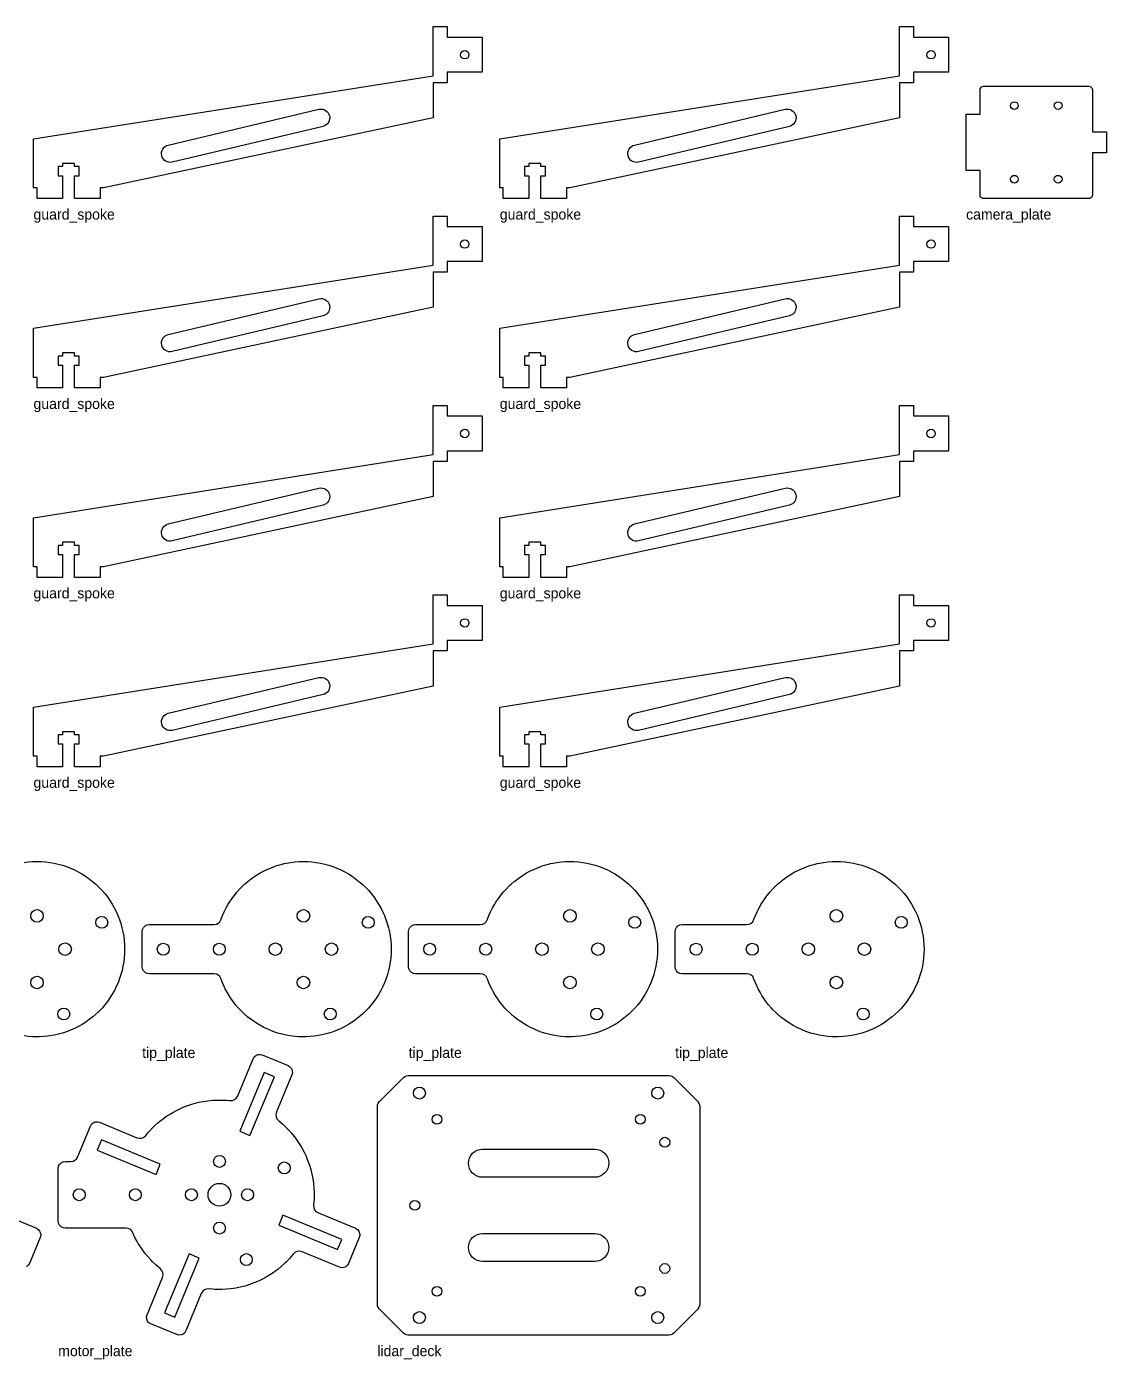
# Model space of a CAD drawing. Header units: millimetres. Extents: x 0 to 572, y -7 to 373.
# Drawn here: x 264 to 572, y -6.9 to 373 of the extents above; entities that cross this region are included whole.
import ezdxf

# ---------------------------------------------------------------- set-up
doc = ezdxf.new("R2010")
doc.units = ezdxf.units.MM
for name, color, linetype in [('CUT_INNER', 5, 'Continuous'), ('CUT_OUTER', 1, 'Continuous'), ('NOTES', 7, 'Continuous')]:
    doc.layers.add(name, color=color, linetype=linetype)

msp = doc.modelspace()

# ---------------------------------------------------------------- linework, layer by layer
at = {"layer": 'CUT_INNER'}
for points in [[(347.42, 349.47), (347.91, 349.53), (348.4, 349.5), (348.87, 349.38), (349.31, 349.16), (349.7, 348.87), (350.03, 348.5), (350.27, 348.08), (350.43, 347.61), (350.5, 347.13), (350.47, 346.64), (350.34, 346.16), (350.13, 345.72), (349.83, 345.33), (349.46, 345.01), (349.04, 344.76), (348.58, 344.6), (305.58, 334.4), (305.09, 334.34), (304.6, 334.37), (304.13, 334.49), (303.69, 334.71), (303.3, 335), (302.97, 335.37), (302.73, 335.8), (302.57, 336.26), (302.5, 336.74), (302.53, 337.23), (302.66, 337.71), (302.87, 338.15), (303.17, 338.54), (303.54, 338.86), (303.96, 339.11), (304.42, 339.27)], [(480.42, 349.47), (480.91, 349.53), (481.4, 349.5), (481.87, 349.38), (482.31, 349.16), (482.7, 348.87), (483.03, 348.5), (483.27, 348.08), (483.43, 347.61), (483.5, 347.13), (483.47, 346.64), (483.34, 346.16), (483.13, 345.72), (482.83, 345.33), (482.46, 345.01), (482.04, 344.76), (481.58, 344.6), (438.58, 334.4), (438.09, 334.34), (437.6, 334.37), (437.13, 334.49), (436.69, 334.71), (436.3, 335), (435.97, 335.37), (435.73, 335.8), (435.57, 336.26), (435.5, 336.74), (435.53, 337.23), (435.66, 337.71), (435.87, 338.15), (436.17, 338.54), (436.54, 338.86), (436.96, 339.11), (437.42, 339.27)], [(347.42, 295.47), (347.91, 295.53), (348.4, 295.5), (348.87, 295.38), (349.31, 295.16), (349.7, 294.87), (350.03, 294.5), (350.27, 294.08), (350.43, 293.61), (350.5, 293.13), (350.47, 292.64), (350.34, 292.16), (350.13, 291.72), (349.83, 291.33), (349.46, 291.01), (349.04, 290.76), (348.58, 290.6), (305.58, 280.4), (305.09, 280.34), (304.6, 280.37), (304.13, 280.49), (303.69, 280.71), (303.3, 281), (302.97, 281.37), (302.73, 281.8), (302.57, 282.26), (302.5, 282.74), (302.53, 283.23), (302.66, 283.71), (302.87, 284.15), (303.17, 284.54), (303.54, 284.86), (303.96, 285.11), (304.42, 285.27)], [(480.42, 295.47), (480.91, 295.53), (481.4, 295.5), (481.87, 295.38), (482.31, 295.16), (482.7, 294.87), (483.03, 294.5), (483.27, 294.08), (483.43, 293.61), (483.5, 293.13), (483.47, 292.64), (483.34, 292.16), (483.13, 291.72), (482.83, 291.33), (482.46, 291.01), (482.04, 290.76), (481.58, 290.6), (438.58, 280.4), (438.09, 280.34), (437.6, 280.37), (437.13, 280.49), (436.69, 280.71), (436.3, 281), (435.97, 281.37), (435.73, 281.8), (435.57, 282.26), (435.5, 282.74), (435.53, 283.23), (435.66, 283.71), (435.87, 284.15), (436.17, 284.54), (436.54, 284.86), (436.96, 285.11), (437.42, 285.27)], [(347.42, 241.47), (347.91, 241.53), (348.4, 241.5), (348.87, 241.38), (349.31, 241.16), (349.7, 240.87), (350.03, 240.5), (350.27, 240.08), (350.43, 239.61), (350.5, 239.13), (350.47, 238.64), (350.34, 238.16), (350.13, 237.72), (349.83, 237.33), (349.46, 237.01), (349.04, 236.76), (348.58, 236.6), (305.58, 226.4), (305.09, 226.34), (304.6, 226.37), (304.13, 226.49), (303.69, 226.71), (303.3, 227), (302.97, 227.37), (302.73, 227.8), (302.57, 228.26), (302.5, 228.74), (302.53, 229.23), (302.66, 229.71), (302.87, 230.15), (303.17, 230.54), (303.54, 230.86), (303.96, 231.11), (304.42, 231.27)], [(480.42, 241.47), (480.91, 241.53), (481.4, 241.5), (481.87, 241.38), (482.31, 241.16), (482.7, 240.87), (483.03, 240.5), (483.27, 240.08), (483.43, 239.61), (483.5, 239.13), (483.47, 238.64), (483.34, 238.16), (483.13, 237.72), (482.83, 237.33), (482.46, 237.01), (482.04, 236.76), (481.58, 236.6), (438.58, 226.4), (438.09, 226.34), (437.6, 226.37), (437.13, 226.49), (436.69, 226.71), (436.3, 227), (435.97, 227.37), (435.73, 227.8), (435.57, 228.26), (435.5, 228.74), (435.53, 229.23), (435.66, 229.71), (435.87, 230.15), (436.17, 230.54), (436.54, 230.86), (436.96, 231.11), (437.42, 231.27)], [(347.42, 187.47), (347.91, 187.53), (348.4, 187.5), (348.87, 187.38), (349.31, 187.16), (349.7, 186.87), (350.03, 186.5), (350.27, 186.08), (350.43, 185.61), (350.5, 185.13), (350.47, 184.64), (350.34, 184.16), (350.13, 183.72), (349.83, 183.33), (349.46, 183.01), (349.04, 182.76), (348.58, 182.6), (305.58, 172.4), (305.09, 172.34), (304.6, 172.37), (304.13, 172.49), (303.69, 172.71), (303.3, 173), (302.97, 173.37), (302.73, 173.8), (302.57, 174.26), (302.5, 174.74), (302.53, 175.23), (302.66, 175.71), (302.87, 176.15), (303.17, 176.54), (303.54, 176.86), (303.96, 177.11), (304.42, 177.27)], [(480.42, 187.47), (480.91, 187.53), (481.4, 187.5), (481.87, 187.38), (482.31, 187.16), (482.7, 186.87), (483.03, 186.5), (483.27, 186.08), (483.43, 185.61), (483.5, 185.13), (483.47, 184.64), (483.34, 184.16), (483.13, 183.72), (482.83, 183.33), (482.46, 183.01), (482.04, 182.76), (481.58, 182.6), (438.58, 172.4), (438.09, 172.34), (437.6, 172.37), (437.13, 172.49), (436.69, 172.71), (436.3, 173), (435.97, 173.37), (435.73, 173.8), (435.57, 174.26), (435.5, 174.74), (435.53, 175.23), (435.66, 175.71), (435.87, 176.15), (436.17, 176.54), (436.54, 176.86), (436.96, 177.11), (437.42, 177.27)], [(334.7, 73.67), (331.79, 74.87), (324.84, 58.1), (327.75, 56.9)], [(285.4, 55.66), (284.2, 52.75), (300.97, 45.8), (302.17, 48.72)], [(426.07, 53), (426.85, 52.92), (427.6, 52.7), (428.29, 52.33), (428.9, 51.83), (429.4, 51.22), (429.77, 50.53), (429.99, 49.78), (430.07, 49), (429.99, 48.22), (429.77, 47.47), (429.4, 46.78), (428.9, 46.17), (428.29, 45.67), (427.6, 45.3), (426.85, 45.08), (426.07, 45), (394.07, 45), (393.29, 45.08), (392.54, 45.3), (391.85, 45.67), (391.24, 46.17), (390.75, 46.78), (390.38, 47.47), (390.15, 48.22), (390.07, 49), (390.15, 49.78), (390.38, 50.53), (390.75, 51.22), (391.24, 51.83), (391.85, 52.33), (392.54, 52.7), (393.29, 52.92), (394.07, 53)], [(352.7, 24.37), (353.91, 27.28), (337.14, 34.23), (335.94, 31.32)], [(426.07, 29), (426.85, 28.92), (427.6, 28.7), (428.29, 28.33), (428.9, 27.83), (429.4, 27.22), (429.77, 26.53), (429.99, 25.78), (430.07, 25), (429.99, 24.22), (429.77, 23.47), (429.4, 22.78), (428.9, 22.17), (428.29, 21.67), (427.6, 21.3), (426.85, 21.08), (426.07, 21), (394.07, 21), (393.29, 21.08), (392.54, 21.3), (391.85, 21.67), (391.24, 22.17), (390.75, 22.78), (390.38, 23.47), (390.15, 24.22), (390.07, 25), (390.15, 25.78), (390.38, 26.53), (390.75, 27.22), (391.24, 27.83), (391.85, 28.33), (392.54, 28.7), (393.29, 28.92), (394.07, 29)], [(303.41, 6.37), (306.32, 5.16), (313.27, 21.93), (310.36, 23.14)]]:
    msp.add_lwpolyline(points, close=True, dxfattribs=at)
for centre, radius in [((389, 365.04), 1.2), ((522, 365.04), 1.2), ((545.75, 350.54), 1.1), ((558.25, 350.54), 1.1), ((545.75, 329.54), 1.1), ((558.25, 329.54), 1.1), ((389, 311.04), 1.2), ((522, 311.04), 1.2), ((389, 257.04), 1.2), ((522, 257.04), 1.2), ((389, 203.04), 1.2), ((522, 203.04), 1.2), ((267, 119.53), 1.8), ((285.48, 117.68), 1.7), ((343, 119.53), 1.8), ((361.48, 117.68), 1.7), ((419, 119.53), 1.8), ((437.48, 117.68), 1.7), ((495, 119.53), 1.8), ((513.48, 117.68), 1.7), ((275, 110.03), 1.8), ((303, 110.03), 1.7), ((319, 110.03), 1.7), ((335, 110.03), 1.8), ((351, 110.03), 1.8), ((379, 110.03), 1.7), ((395, 110.03), 1.7), ((411, 110.03), 1.8), ((427, 110.03), 1.8), ((455, 110.03), 1.7), ((471, 110.03), 1.7), ((487, 110.03), 1.8), ((503, 110.03), 1.8), ((267, 100.53), 1.8), ((343, 100.53), 1.8), ((419, 100.53), 1.8), ((495, 100.53), 1.8), ((274.65, 91.55), 1.7), ((350.65, 91.55), 1.7), ((426.65, 91.55), 1.7), ((502.65, 91.55), 1.7), ((376.07, 69), 1.7), ((444.07, 69), 1.7), ((381.07, 61.5), 1.4), ((439.07, 61.5), 1.4), ((446.07, 55), 1.4), ((319.05, 49.52), 1.7), ((337.53, 47.67), 1.7), ((319.05, 40.02), 3.25), ((279.05, 40.02), 1.7), ((295.05, 40.02), 1.7), ((311.05, 40.02), 1.7), ((327.05, 40.02), 1.7), ((374.77, 37), 1.4), ((319.05, 30.52), 1.7), ((326.71, 21.54), 1.7), ((446.07, 19), 1.4), ((381.07, 12.5), 1.4), ((439.07, 12.5), 1.4), ((376.07, 5), 1.7), ((444.07, 5), 1.7)]:
    msp.add_circle(centre, radius, dxfattribs=at)
at = {"layer": 'CUT_OUTER'}
for points in [[(277.7, 324.04), (277.7, 330.54), (279, 330.54), (279, 333.14), (277.7, 333.14), (277.7, 334.04), (274.3, 334.04), (274.3, 333.14), (273, 333.14), (273, 330.54), (274.3, 330.54), (274.3, 324.04), (267, 324.04), (267, 327.04), (266, 327.04), (266, 341.04), (380, 359.04), (380, 373.04), (384, 373.04), (384, 370.04), (394, 370.04), (394, 360.04), (384, 360.04), (384, 357.04), (380, 357.04), (380, 347.04), (286, 327.04), (285, 327.04), (285, 324.04)], [(410.7, 324.04), (410.7, 330.54), (412, 330.54), (412, 333.14), (410.7, 333.14), (410.7, 334.04), (407.3, 334.04), (407.3, 333.14), (406, 333.14), (406, 330.54), (407.3, 330.54), (407.3, 324.04), (400, 324.04), (400, 327.04), (399, 327.04), (399, 341.04), (513, 359.04), (513, 373.04), (517, 373.04), (517, 370.04), (527, 370.04), (527, 360.04), (517, 360.04), (517, 357.04), (513, 357.04), (513, 347.04), (419, 327.04), (418, 327.04), (418, 324.04)], [(572, 343.04), (572, 337.04), (568, 337.04), (568, 325.04), (567.95, 324.73), (567.81, 324.45), (567.59, 324.23), (567.31, 324.08), (567, 324.04), (537, 324.04), (536.69, 324.08), (536.41, 324.23), (536.19, 324.45), (536.05, 324.73), (536, 325.04), (536, 332.04), (532, 332.04), (532, 348.04), (536, 348.04), (536, 355.04), (536.05, 355.34), (536.19, 355.62), (536.41, 355.84), (536.69, 355.99), (537, 356.04), (567, 356.04), (567.31, 355.99), (567.59, 355.84), (567.81, 355.62), (567.95, 355.34), (568, 355.04), (568, 343.04)], [(277.7, 270.04), (277.7, 276.54), (279, 276.54), (279, 279.14), (277.7, 279.14), (277.7, 280.04), (274.3, 280.04), (274.3, 279.14), (273, 279.14), (273, 276.54), (274.3, 276.54), (274.3, 270.04), (267, 270.04), (267, 273.04), (266, 273.04), (266, 287.04), (380, 305.04), (380, 319.04), (384, 319.04), (384, 316.04), (394, 316.04), (394, 306.04), (384, 306.04), (384, 303.04), (380, 303.04), (380, 293.04), (286, 273.04), (285, 273.04), (285, 270.04)], [(410.7, 270.04), (410.7, 276.54), (412, 276.54), (412, 279.14), (410.7, 279.14), (410.7, 280.04), (407.3, 280.04), (407.3, 279.14), (406, 279.14), (406, 276.54), (407.3, 276.54), (407.3, 270.04), (400, 270.04), (400, 273.04), (399, 273.04), (399, 287.04), (513, 305.04), (513, 319.04), (517, 319.04), (517, 316.04), (527, 316.04), (527, 306.04), (517, 306.04), (517, 303.04), (513, 303.04), (513, 293.04), (419, 273.04), (418, 273.04), (418, 270.04)], [(277.7, 216.04), (277.7, 222.54), (279, 222.54), (279, 225.14), (277.7, 225.14), (277.7, 226.04), (274.3, 226.04), (274.3, 225.14), (273, 225.14), (273, 222.54), (274.3, 222.54), (274.3, 216.04), (267, 216.04), (267, 219.04), (266, 219.04), (266, 233.04), (380, 251.04), (380, 265.04), (384, 265.04), (384, 262.04), (394, 262.04), (394, 252.04), (384, 252.04), (384, 249.04), (380, 249.04), (380, 239.04), (286, 219.04), (285, 219.04), (285, 216.04)], [(410.7, 216.04), (410.7, 222.54), (412, 222.54), (412, 225.14), (410.7, 225.14), (410.7, 226.04), (407.3, 226.04), (407.3, 225.14), (406, 225.14), (406, 222.54), (407.3, 222.54), (407.3, 216.04), (400, 216.04), (400, 219.04), (399, 219.04), (399, 233.04), (513, 251.04), (513, 265.04), (517, 265.04), (517, 262.04), (527, 262.04), (527, 252.04), (517, 252.04), (517, 249.04), (513, 249.04), (513, 239.04), (419, 219.04), (418, 219.04), (418, 216.04)], [(277.7, 162.04), (277.7, 168.54), (279, 168.54), (279, 171.14), (277.7, 171.14), (277.7, 172.04), (274.3, 172.04), (274.3, 171.14), (273, 171.14), (273, 168.54), (274.3, 168.54), (274.3, 162.04), (267, 162.04), (267, 165.04), (266, 165.04), (266, 179.04), (380, 197.04), (380, 211.04), (384, 211.04), (384, 208.04), (394, 208.04), (394, 198.04), (384, 198.04), (384, 195.04), (380, 195.04), (380, 185.04), (286, 165.04), (285, 165.04), (285, 162.04)], [(410.7, 162.04), (410.7, 168.54), (412, 168.54), (412, 171.14), (410.7, 171.14), (410.7, 172.04), (407.3, 172.04), (407.3, 171.14), (406, 171.14), (406, 168.54), (407.3, 168.54), (407.3, 162.04), (400, 162.04), (400, 165.04), (399, 165.04), (399, 179.04), (513, 197.04), (513, 211.04), (517, 211.04), (517, 208.04), (527, 208.04), (527, 198.04), (517, 198.04), (517, 195.04), (513, 195.04), (513, 185.04), (419, 165.04), (418, 165.04), (418, 162.04)], [(299, 103.03), (298.38, 103.13), (297.82, 103.41), (297.38, 103.85), (297.1, 104.41), (297, 105.03), (297, 115.03), (297.1, 115.65), (297.38, 116.2), (297.82, 116.65), (298.38, 116.93), (299, 117.03), (317.39, 117.03), (318.15, 117.15), (318.69, 117.42), (319.13, 117.85), (319.49, 118.54), (319.91, 119.62), (320.39, 120.69), (320.96, 121.83), (321.54, 122.86), (321.89, 123.42), (322.55, 124.4), (322.91, 124.9), (323.69, 125.91), (324.09, 126.38), (324.88, 127.25), (325.78, 128.15), (326.23, 128.57), (327.12, 129.34), (327.64, 129.75), (328.58, 130.45), (329.65, 131.16), (330.66, 131.77), (331.19, 132.06), (331.78, 132.37), (332.85, 132.87), (334.03, 133.36), (335.13, 133.76), (335.77, 133.96), (336.9, 134.27), (337.5, 134.42), (338.15, 134.55), (339.31, 134.75), (340.52, 134.91), (341.75, 135), (342.98, 135.03), (344.2, 135), (345.43, 134.91), (346.64, 134.76), (347.85, 134.55), (349.05, 134.28), (350.23, 133.96), (351.4, 133.57), (352.54, 133.13), (353.67, 132.64), (354.76, 132.09), (355.83, 131.48), (356.87, 130.83), (357.87, 130.12), (358.84, 129.37), (359.77, 128.57), (360.66, 127.72), (361.51, 126.84), (362.31, 125.91), (363.07, 124.94), (363.77, 123.94), (364.43, 122.9), (365.04, 121.83), (365.59, 120.74), (366.09, 119.62), (366.53, 118.47), (366.92, 117.31), (367.24, 116.13), (367.51, 114.93), (367.73, 113.72), (367.88, 112.5), (367.97, 111.28), (368, 110.05), (367.97, 108.83), (367.88, 107.6), (367.73, 106.38), (367.52, 105.18), (367.26, 103.98), (366.93, 102.79), (366.55, 101.63), (366.11, 100.48), (365.61, 99.36), (365.06, 98.27), (364.46, 97.2), (363.8, 96.16), (363.09, 95.16), (362.34, 94.19), (361.54, 93.26), (360.69, 92.37), (359.81, 91.52), (358.88, 90.72), (357.91, 89.96), (356.91, 89.26), (355.87, 88.6), (354.81, 87.99), (353.71, 87.44), (352.59, 86.94), (351.44, 86.5), (350.28, 86.11), (349.1, 85.78), (347.9, 85.51), (346.69, 85.3), (346.04, 85.21), (344.81, 85.09), (343.64, 85.04), (342.41, 85.04), (341.75, 85.06), (340.52, 85.15), (339.31, 85.3), (338.1, 85.51), (336.9, 85.78), (335.72, 86.11), (334.55, 86.5), (333.46, 86.92), (332.85, 87.18), (331.74, 87.71), (330.7, 88.26), (329.65, 88.89), (328.62, 89.57), (328.09, 89.96), (327.16, 90.69), (326.23, 91.49), (325.74, 91.94), (324.91, 92.77), (324.46, 93.26), (323.66, 94.19), (322.91, 95.16), (322.23, 96.12), (321.87, 96.67), (321.24, 97.73), (320.68, 98.77), (320.39, 99.36), (319.91, 100.44), (319.49, 101.52), (319.13, 102.21), (318.69, 102.64), (318.15, 102.91), (317.39, 103.03)], [(375, 103.03), (374.38, 103.13), (373.82, 103.41), (373.38, 103.85), (373.1, 104.41), (373, 105.03), (373, 115.03), (373.1, 115.65), (373.38, 116.2), (373.82, 116.65), (374.38, 116.93), (375, 117.03), (393.39, 117.03), (394.15, 117.15), (394.69, 117.42), (395.13, 117.85), (395.49, 118.54), (395.91, 119.62), (396.39, 120.69), (396.96, 121.83), (397.54, 122.86), (397.89, 123.42), (398.55, 124.4), (398.9, 124.9), (399.69, 125.91), (400.09, 126.38), (400.88, 127.25), (401.78, 128.15), (402.23, 128.57), (403.12, 129.34), (403.64, 129.75), (404.58, 130.45), (405.65, 131.16), (406.66, 131.77), (407.19, 132.06), (407.78, 132.37), (408.85, 132.87), (410.03, 133.36), (411.13, 133.76), (411.77, 133.96), (412.9, 134.27), (413.5, 134.42), (414.15, 134.55), (415.31, 134.75), (416.52, 134.91), (417.75, 135), (418.97, 135.03), (420.2, 135), (421.43, 134.91), (422.64, 134.76), (423.85, 134.55), (425.05, 134.28), (426.23, 133.96), (427.4, 133.57), (428.54, 133.13), (429.67, 132.64), (430.76, 132.09), (431.83, 131.48), (432.87, 130.83), (433.87, 130.12), (434.84, 129.37), (435.77, 128.57), (436.66, 127.72), (437.51, 126.84), (438.31, 125.91), (439.06, 124.94), (439.77, 123.94), (440.43, 122.9), (441.04, 121.83), (441.59, 120.74), (442.09, 119.62), (442.53, 118.47), (442.92, 117.31), (443.24, 116.13), (443.51, 114.93), (443.72, 113.72), (443.88, 112.5), (443.97, 111.28), (444, 110.05), (443.97, 108.83), (443.88, 107.6), (443.73, 106.38), (443.52, 105.18), (443.26, 103.98), (442.93, 102.79), (442.55, 101.63), (442.11, 100.48), (441.61, 99.36), (441.06, 98.27), (440.45, 97.2), (439.8, 96.16), (439.09, 95.16), (438.34, 94.19), (437.54, 93.26), (436.69, 92.37), (435.81, 91.52), (434.88, 90.72), (433.91, 89.96), (432.91, 89.26), (431.87, 88.6), (430.81, 87.99), (429.71, 87.44), (428.59, 86.94), (427.44, 86.5), (426.28, 86.11), (425.1, 85.78), (423.9, 85.51), (422.69, 85.3), (422.04, 85.21), (420.81, 85.09), (419.64, 85.04), (418.41, 85.04), (417.75, 85.06), (416.52, 85.15), (415.31, 85.3), (414.1, 85.51), (412.9, 85.78), (411.72, 86.11), (410.55, 86.5), (409.46, 86.92), (408.85, 87.18), (407.74, 87.71), (406.7, 88.26), (405.65, 88.89), (404.62, 89.57), (404.09, 89.96), (403.16, 90.69), (402.23, 91.49), (401.74, 91.94), (400.91, 92.77), (400.46, 93.26), (399.66, 94.19), (398.9, 95.16), (398.23, 96.12), (397.87, 96.67), (397.24, 97.73), (396.68, 98.77), (396.39, 99.36), (395.91, 100.44), (395.49, 101.52), (395.13, 102.21), (394.69, 102.64), (394.15, 102.91), (393.39, 103.03)], [(451, 103.03), (450.38, 103.13), (449.82, 103.41), (449.38, 103.85), (449.1, 104.41), (449, 105.03), (449, 115.03), (449.1, 115.65), (449.38, 116.2), (449.82, 116.65), (450.38, 116.93), (451, 117.03), (469.39, 117.03), (470.15, 117.15), (470.69, 117.42), (471.13, 117.85), (471.49, 118.54), (471.91, 119.62), (472.39, 120.69), (472.96, 121.83), (473.54, 122.86), (473.89, 123.42), (474.55, 124.4), (474.9, 124.9), (475.69, 125.91), (476.09, 126.38), (476.88, 127.25), (477.78, 128.15), (478.23, 128.57), (479.12, 129.34), (479.64, 129.75), (480.58, 130.45), (481.65, 131.16), (482.66, 131.77), (483.19, 132.06), (483.78, 132.37), (484.85, 132.87), (486.02, 133.36), (487.13, 133.76), (487.77, 133.96), (488.9, 134.27), (489.5, 134.42), (490.15, 134.55), (491.31, 134.75), (492.52, 134.91), (493.75, 135), (494.97, 135.03), (496.2, 135), (497.43, 134.91), (498.64, 134.76), (499.85, 134.55), (501.05, 134.28), (502.23, 133.96), (503.4, 133.57), (504.54, 133.13), (505.67, 132.64), (506.76, 132.09), (507.83, 131.48), (508.87, 130.83), (509.87, 130.12), (510.84, 129.37), (511.77, 128.57), (512.66, 127.72), (513.51, 126.84), (514.31, 125.91), (515.06, 124.94), (515.77, 123.94), (516.43, 122.9), (517.04, 121.83), (517.59, 120.74), (518.09, 119.62), (518.53, 118.47), (518.92, 117.31), (519.24, 116.13), (519.51, 114.93), (519.72, 113.72), (519.88, 112.5), (519.97, 111.28), (520, 110.05), (519.97, 108.83), (519.88, 107.6), (519.73, 106.38), (519.52, 105.18), (519.26, 103.98), (518.93, 102.79), (518.55, 101.63), (518.11, 100.48), (517.61, 99.36), (517.06, 98.27), (516.45, 97.2), (515.8, 96.16), (515.09, 95.16), (514.34, 94.19), (513.54, 93.26), (512.69, 92.37), (511.81, 91.52), (510.88, 90.72), (509.91, 89.96), (508.91, 89.26), (507.87, 88.6), (506.81, 87.99), (505.71, 87.44), (504.59, 86.94), (503.44, 86.5), (502.28, 86.11), (501.1, 85.78), (499.9, 85.51), (498.69, 85.3), (498.03, 85.21), (496.81, 85.09), (495.64, 85.04), (494.41, 85.04), (493.75, 85.06), (492.52, 85.15), (491.31, 85.3), (490.1, 85.51), (488.9, 85.78), (487.72, 86.11), (486.55, 86.5), (485.45, 86.92), (484.85, 87.18), (483.74, 87.71), (482.7, 88.26), (481.65, 88.89), (480.62, 89.57), (480.09, 89.96), (479.16, 90.69), (478.23, 91.49), (477.74, 91.94), (476.91, 92.77), (476.46, 93.26), (475.66, 94.19), (474.9, 95.16), (474.23, 96.12), (473.86, 96.67), (473.24, 97.73), (472.68, 98.77), (472.39, 99.36), (471.91, 100.44), (471.49, 101.52), (471.13, 102.21), (470.69, 102.64), (470.15, 102.91), (469.39, 103.03)], [(275.05, 30.52), (274.44, 30.62), (273.88, 30.9), (273.44, 31.34), (273.15, 31.9), (273.05, 32.52), (273.05, 47.52), (273.15, 48.14), (273.44, 48.69), (273.88, 49.14), (274.44, 49.42), (275.05, 49.52), (276.59, 49.52), (277.31, 49.62), (277.83, 49.87), (278.26, 50.26), (278.64, 50.89), (282.24, 59.59), (282.57, 60.13), (283.05, 60.53), (283.62, 60.77), (284.25, 60.82), (284.86, 60.68), (295.45, 56.29), (296.22, 56.11), (296.86, 56.16), (297.44, 56.42), (298.03, 56.95), (298.59, 57.63), (299.06, 58.17), (299.94, 59.09), (300.42, 59.56), (301.44, 60.48), (302.42, 61.29), (302.95, 61.69), (304.07, 62.48), (304.63, 62.84), (305.72, 63.5), (306.94, 64.15), (308.09, 64.69), (308.7, 64.95), (309.98, 65.45), (311.19, 65.85), (311.83, 66.03), (313.16, 66.37), (314.41, 66.62), (315.07, 66.72), (315.77, 66.82), (317.04, 66.94), (318.42, 67.01), (319.69, 67.01), (320.35, 66.99), (321.06, 66.94), (321.95, 66.86), (322.74, 66.9), (323.33, 67.13), (323.82, 67.54), (324.24, 68.21), (328.63, 78.81), (328.95, 79.34), (329.43, 79.75), (330.01, 79.99), (330.63, 80.04), (331.24, 79.89), (338.63, 76.83), (339.16, 76.5), (339.57, 76.03), (339.81, 75.45), (339.86, 74.82), (339.71, 74.21), (335.32, 63.62), (335.14, 62.85), (335.2, 62.22), (335.45, 61.64), (335.99, 61.05), (336.67, 60.48), (337.2, 60.01), (338.13, 59.13), (338.59, 58.65), (339.51, 57.63), (340.32, 56.65), (340.73, 56.12), (341.52, 55), (342.2, 53.92), (342.53, 53.35), (343.18, 52.14), (343.73, 50.98), (343.99, 50.37), (344.48, 49.09), (344.7, 48.46), (345.07, 47.24), (345.4, 45.91), (345.65, 44.66), (345.76, 44), (345.85, 43.3), (345.98, 42.03), (346.05, 40.66), (346.05, 39.38), (346.02, 38.72), (345.98, 38.01), (345.9, 37.12), (345.94, 36.33), (346.17, 35.74), (346.57, 35.25), (347.25, 34.83), (357.84, 30.45), (358.38, 30.12), (358.78, 29.64), (359.02, 29.06), (359.07, 28.44), (358.93, 27.83), (355.86, 20.44), (355.54, 19.91), (355.06, 19.5), (354.48, 19.26), (353.86, 19.21), (353.25, 19.36), (342.66, 23.75), (341.88, 23.93), (341.25, 23.87), (340.67, 23.62), (340.08, 23.08), (339.51, 22.4), (339.04, 21.87), (338.16, 20.94), (337.69, 20.48), (336.67, 19.56), (335.68, 18.75), (335.16, 18.35), (334.03, 17.55), (332.96, 16.87), (332.38, 16.54), (331.17, 15.89), (330.58, 15.6), (329.41, 15.08), (328.13, 14.59), (326.91, 14.19), (326.28, 14), (324.95, 13.67), (323.69, 13.42), (323.04, 13.31), (322.33, 13.22), (321.06, 13.09), (319.69, 13.03), (318.42, 13.03), (317.75, 13.05), (317.04, 13.09), (316.16, 13.18), (315.36, 13.14), (314.77, 12.9), (314.29, 12.5), (313.87, 11.82), (309.48, 1.23), (309.15, 0.69), (308.68, 0.29), (308.1, 0.05), (307.48, 0), (306.87, 0.15), (299.48, 3.21), (298.94, 3.53), (298.54, 4.01), (298.3, 4.59), (298.25, 5.21), (298.39, 5.82), (302.78, 16.41), (302.96, 17.19), (302.91, 17.82), (302.65, 18.4), (302.12, 18.99), (301.44, 19.56), (300.9, 20.03), (299.98, 20.91), (299.52, 21.38), (298.59, 22.4), (297.78, 23.39), (297.38, 23.91), (296.59, 25.04), (295.88, 26.16), (295.55, 26.73), (294.95, 27.86), (294.64, 28.5), (294.33, 29.17), (293.95, 29.79), (293.52, 30.17), (293, 30.41), (292.29, 30.52)], [(364.66, 7.41), (364.34, 7.83), (364.14, 8.31), (364.07, 8.83), (364.07, 65.17), (364.14, 65.69), (364.34, 66.17), (364.66, 66.59), (371.49, 73.41), (371.9, 73.73), (372.38, 73.93), (372.9, 74), (447.24, 74), (447.76, 73.93), (448.24, 73.73), (448.66, 73.41), (455.49, 66.59), (455.8, 66.17), (456, 65.69), (456.07, 65.17), (456.07, 8.83), (456, 8.31), (455.8, 7.83), (455.49, 7.41), (448.66, 0.59), (448.24, 0.27), (447.76, 0.07), (447.24, 0), (372.9, 0), (372.38, 0.07), (371.9, 0.27), (371.49, 0.59)]]:
    msp.add_lwpolyline(points, close=True, dxfattribs=at)
for points in [[(263.31, 134.75), (264.53, 134.91), (265.75, 135), (266.98, 135.03), (268.2, 135), (269.43, 134.91), (270.64, 134.76), (271.85, 134.55), (273.05, 134.28), (274.23, 133.96), (275.4, 133.57), (276.54, 133.13), (277.67, 132.64), (278.76, 132.09), (279.83, 131.48), (280.87, 130.83), (281.87, 130.12), (282.84, 129.37), (283.77, 128.57), (284.66, 127.72), (285.51, 126.84), (286.31, 125.91), (287.07, 124.94), (287.77, 123.94), (288.43, 122.9), (289.04, 121.83), (289.59, 120.74), (290.09, 119.62), (290.53, 118.47), (290.92, 117.31), (291.24, 116.13), (291.51, 114.93), (291.73, 113.72), (291.88, 112.5), (291.97, 111.28), (292, 110.05), (291.97, 108.83), (291.88, 107.6), (291.73, 106.38), (291.52, 105.18), (291.26, 103.98), (290.93, 102.79), (290.55, 101.63), (290.11, 100.48), (289.61, 99.36), (289.06, 98.27), (288.46, 97.2), (287.8, 96.16), (287.09, 95.16), (286.34, 94.19), (285.54, 93.26), (284.69, 92.37), (283.81, 91.52), (282.88, 90.72), (281.91, 89.96), (280.91, 89.26), (279.87, 88.6), (278.81, 87.99), (277.71, 87.44), (276.59, 86.94), (275.45, 86.5), (274.28, 86.11), (273.1, 85.78), (271.9, 85.51), (270.69, 85.3), (270.04, 85.21), (268.81, 85.09), (267.64, 85.04), (266.41, 85.04), (265.75, 85.06), (264.53, 85.15), (263.31, 85.3)], [(256.23, 34.83), (266.82, 30.45), (267.36, 30.12), (267.76, 29.64), (268, 29.06), (268.05, 28.44), (267.91, 27.83), (264.85, 20.44), (264.52, 19.91), (264.04, 19.5)]]:
    msp.add_lwpolyline(points, dxfattribs=at)

# ---------------------------------------------------------------- texts
at = {"layer": 'NOTES'}
for s, p in [('guard_spoke', (266, 318.04)), ('guard_spoke', (399, 318.04)), ('camera_plate', (532, 318.04)), ('guard_spoke', (266, 264.04)), ('guard_spoke', (399, 264.04)), ('guard_spoke', (266, 210.04)), ('guard_spoke', (399, 210.04)), ('guard_spoke', (266, 156.04)), ('guard_spoke', (399, 156.04)), ('tip_plate', (297, 79.04)), ('tip_plate', (373, 79.04)), ('tip_plate', (449, 79.04)), ('motor_plate', (273.05, -6)), ('lidar_deck', (364.07, -6))]:
    msp.add_text(s, height=3, dxfattribs=at).set_placement(p)

doc.saveas('drawing.dxf')
